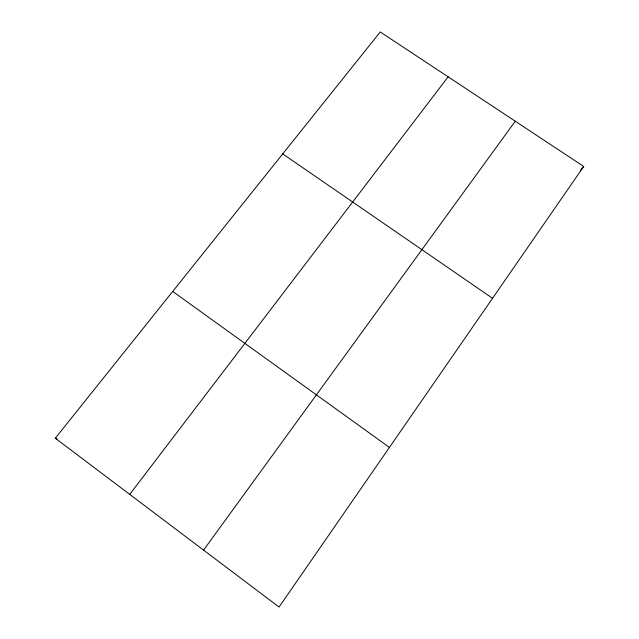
<?xml version="1.0" encoding="UTF-8"?>
<svg xmlns="http://www.w3.org/2000/svg" width="639" height="639" viewBox="0 0 639 639"><rect width="100%" height="100%" fill="white"/><g stroke="black" fill="none" stroke-linecap="round" stroke-linejoin="round"><path stroke-width="0.96" d="M583.703 166.467L279.051 607.05L55.297 438.226L380.261 31.95L583.703 166.467L580.524 170.293M203.569 550.099L515.266 121.218M129.725 494.378L448.131 76.824M55.297 438.226L57.103 438.897M282.734 153.887L492.541 298.293M172.714 291.432L389.431 447.42"/></g></svg>
